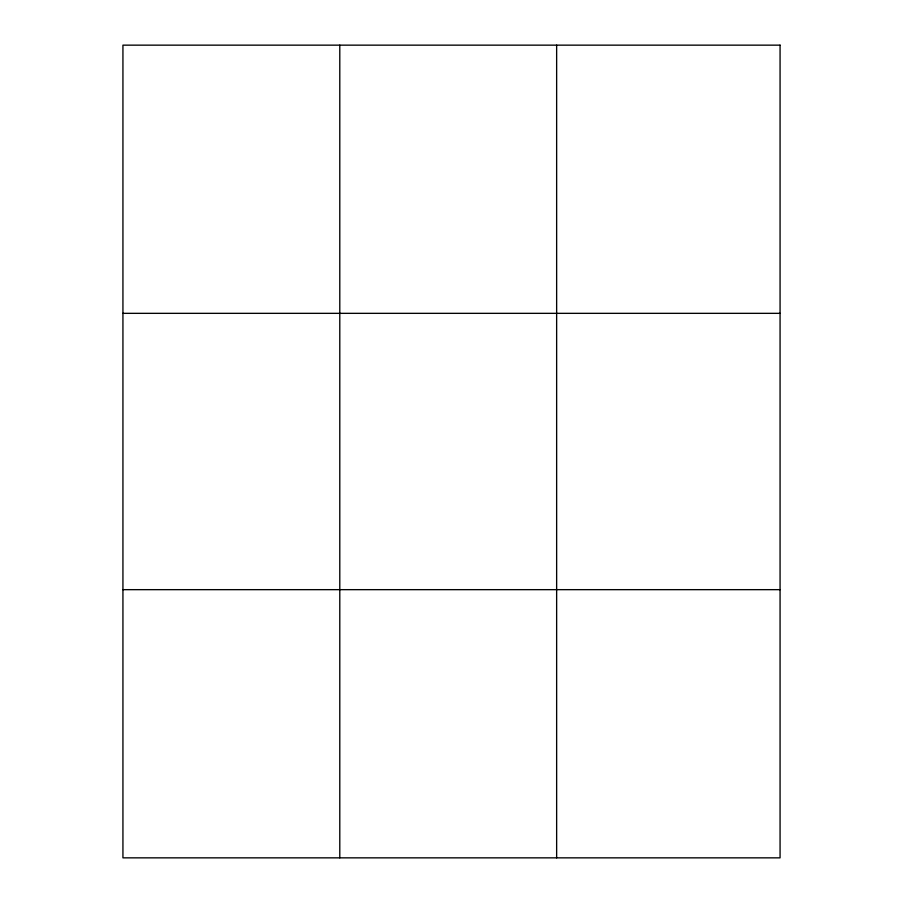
<?xml version="1.0" encoding="UTF-8"?>
<svg xmlns="http://www.w3.org/2000/svg" width="903" height="903" viewBox="0 0 903 903"><rect width="100%" height="100%" fill="white"/><g stroke="black" fill="none" stroke-linecap="round" stroke-linejoin="round"><path stroke-width="1.35" d="M339.788 857.85L339.788 45.15M556.643 857.85L556.643 45.15M122.932 313.341L780.068 313.341M122.932 589.659L780.068 589.659M780.068 45.15L780.068 857.85L122.932 857.85L122.932 45.15L780.068 45.15"/></g></svg>
